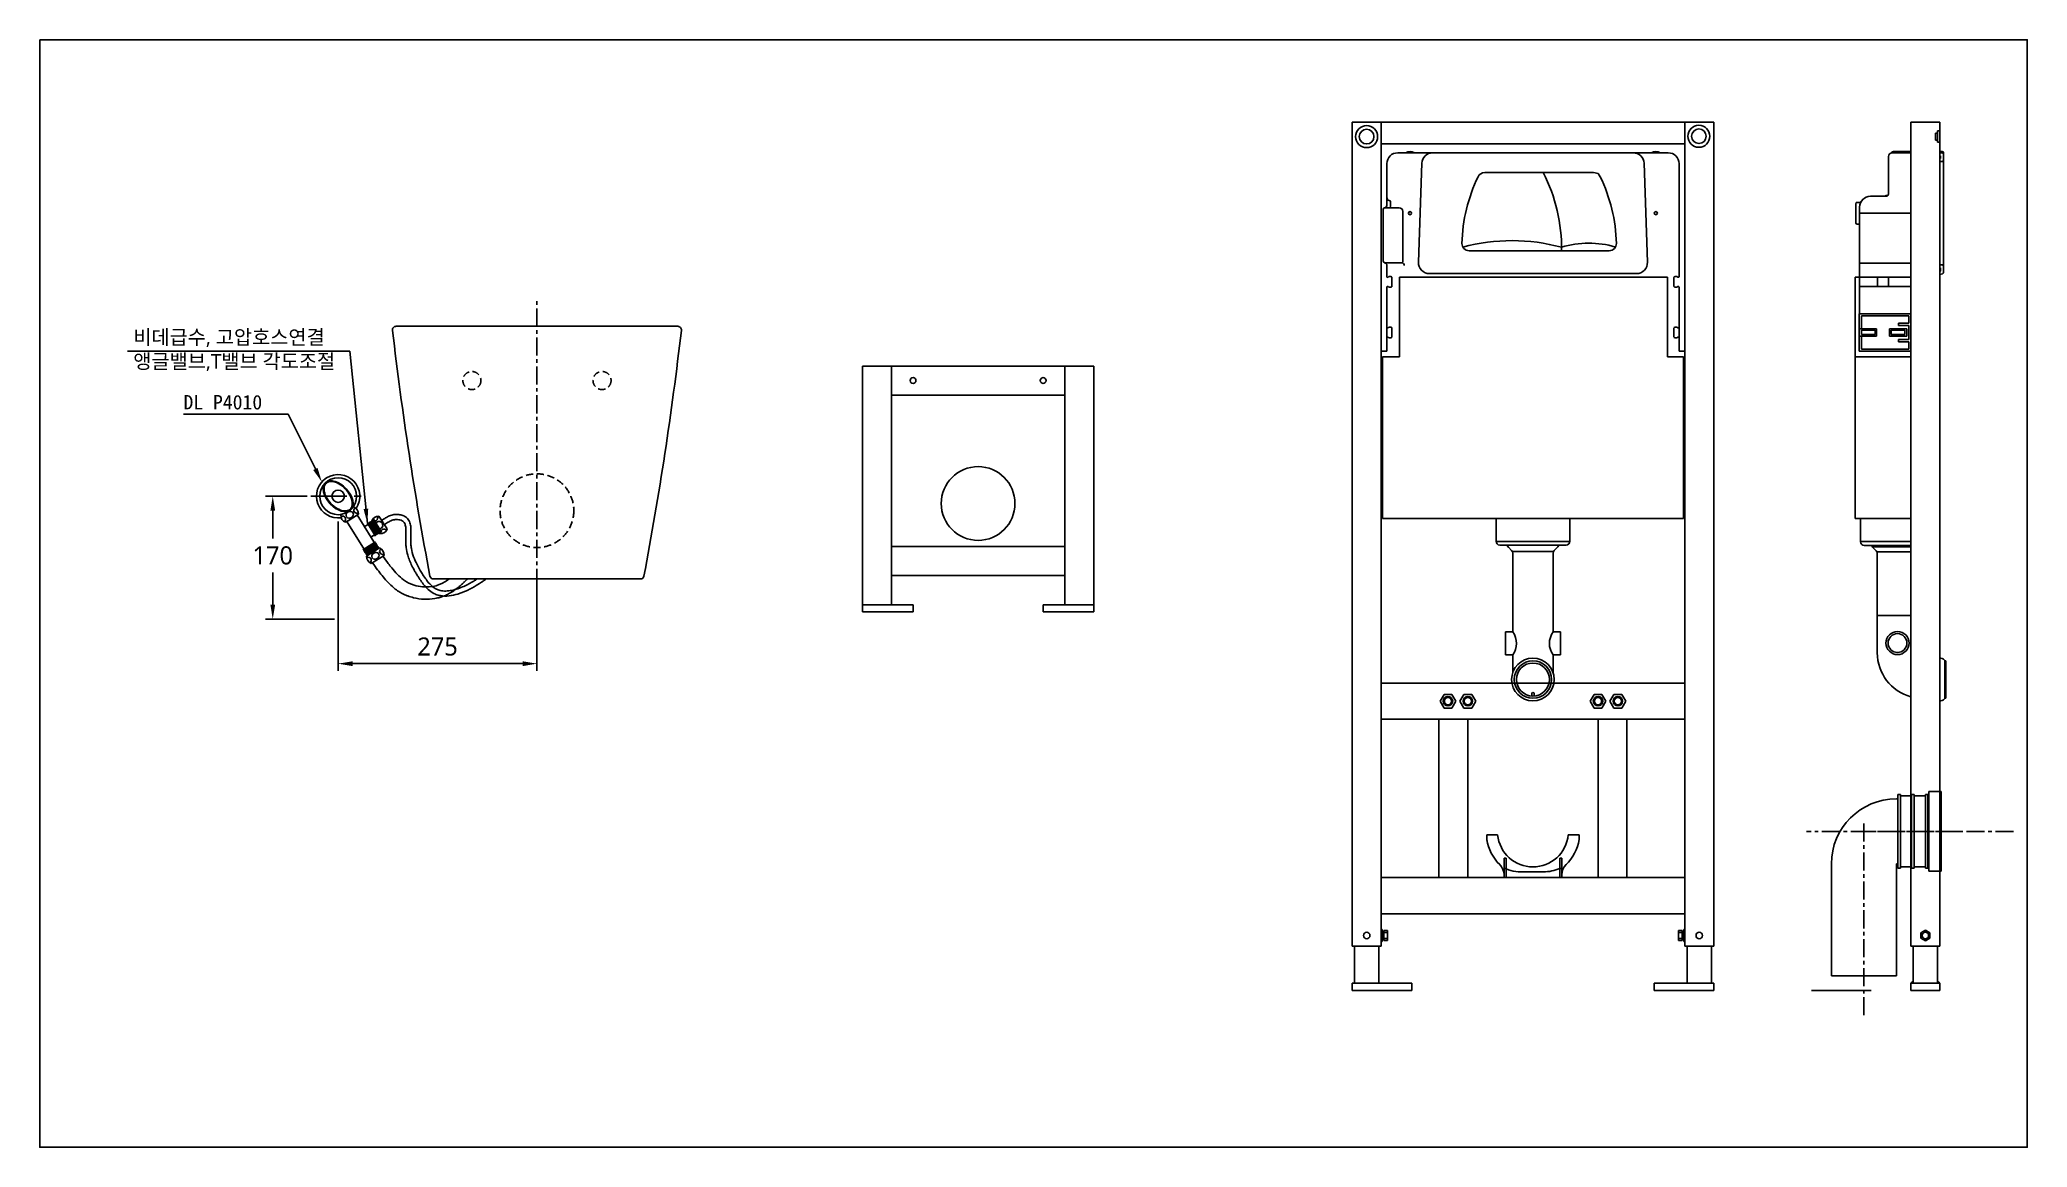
# Model space of a CAD drawing. Extents: x 7905 to 14077, y -986 to 9572.
# Drawn here: x 8199 to 10948, y 8040 to 9572 of the extents above.
import ezdxf

# ---------------------------------------------------------------- set-up
doc = ezdxf.new("R2010")
doc.units = 0
doc.header["$LTSCALE"] = 20
doc.header["$MEASUREMENT"] = 0
doc.linetypes.add('CENTER', pattern=[2, 1.25, -0.25, 0.25, -0.25])
doc.linetypes.add('HIDDEN', pattern=[0.375, 0.25, -0.125])
doc.layers.get('0').update_dxf_attribs({"linetype": 'CONTINUOUS'})
doc.layers.get('DEFPOINTS').update_dxf_attribs({"linetype": 'CONTINUOUS'})
for name, color, linetype in [('0변기오수배관', 7, 'CONTINUOUS'), ('1', 1, 'CONTINUOUS'), ('2', 2, 'CONTINUOUS'), ('3', 3, 'CONTINUOUS'), ('4', 4, 'CONTINUOUS'), ('CENTER', 2, 'CENTER'), ('NSV', 30, 'CONTINUOUS')]:
    doc.layers.add(name, color=color, linetype=linetype)
doc.styles.add('ROMANS', font='NanumGothic.ttf')
doc.styles.get("Standard").update_dxf_attribs({"font": 'NanumGothic.ttf'})
doc.dimstyles.get("Standard").update_dxf_attribs({"dimtxt": 2.5, "dimasz": 2, "dimexe": 2, "dimexo": 1, "dimgap": 1.5, "dimtad": 1, "dimdec": 0, "dimlfac": 10, "dimrnd": 0.5, "dimzin": 0, "dimdsep": 46, "dimtxsty": 'Standard', "dimcen": 0, "dimclrt": 2, "dimadec": 0, "dimazin": 0, "dimtfac": 1, "dimtdec": 0, "dimtmove": 0, "dimatfit": 3, "dimfxl": 0, "dimtolj": 1, "dimtzin": 0, "dimarcsym": 0})

# ---------------------------------------------------------------- blocks, each defined once
blk = doc.blocks.new('*D63')
at = {"layer": '3', "color": 7, "lineweight": -2}
for p, q in [((8611.6, 8905.9), (8611.6, 8699.3)), ((8886.6, 8821.5), (8886.6, 8699.3)), ((8631.6, 8709.3), (8866.6, 8709.3))]:
    blk.add_line(p, q, dxfattribs=at)
at = {"layer": '3', "color": 7}
for points in [[(8631.6, 8712.6), (8631.6, 8705.9), (8611.6, 8709.3)], [(8866.6, 8712.6), (8866.6, 8705.9), (8886.6, 8709.3)]]:
    blk.add_solid(points, dxfattribs=at)
at = {"layer": 'DEFPOINTS', "color": 0}
for p in [(8611.6, 8910.9), (8886.6, 8826.5), (8886.6, 8709.3)]:
    blk.add_point(p, dxfattribs=at)
at = {"layer": '3', "color": 7, "insert": (8749.1, 8732.9), "char_height": 25, "attachment_point": 5}
blk.add_mtext('\\A1;275', dxfattribs=at)
blk = doc.blocks.new('*D64')
at = {"layer": '3', "color": 7, "lineweight": -2}
for p, q in [((8568.7, 8940.9), (8511.2, 8940.9)), ((8521.2, 8920.9), (8521.2, 8882.4)), ((8521.2, 8790.9), (8521.2, 8835.3)), ((8606.6, 8770.9), (8511.2, 8770.9))]:
    blk.add_line(p, q, dxfattribs=at)
at = {"layer": '3', "color": 7}
for points in [[(8517.9, 8920.9), (8524.5, 8920.9), (8521.2, 8940.9)], [(8517.9, 8790.9), (8524.5, 8790.9), (8521.2, 8770.9)]]:
    blk.add_solid(points, dxfattribs=at)
at = {"layer": 'DEFPOINTS', "color": 0}
for p in [(8573.7, 8940.9), (8521.2, 8770.9), (8611.6, 8770.9)]:
    blk.add_point(p, dxfattribs=at)
at = {"layer": '3', "color": 7, "insert": (8521.2, 8858.9), "char_height": 25, "attachment_point": 5}
blk.add_mtext('\\A1;170', dxfattribs=at)

msp = doc.modelspace()

# ---------------------------------------------------------------- hatches: boundary and pattern name
at = {"linetype": 'ByBlock'}
h = msp.add_hatch(dxfattribs=at)
h.set_pattern_fill('ANSI31', color=0, scale=4, style=0)
h.set_pattern_definition([(45, (8475.6906, 10138.12247), (-0.35355339, 0.35355339), [])])
h.paths.add_polyline_path([(10786.7213, 8267.35095), (10789.7213, 8267.35095), (10789.7213, 8270.35095)])
h.paths.add_polyline_path([(10823.7209, 8267.35095), (10826.7209, 8267.35095), (10823.7209, 8270.35095)])

# ---------------------------------------------------------------- linework, layer by layer
at = {"color": 5, "linetype": 'ByBlock'}
for p, q in [((10786.7213, 9458.35095), (10786.7213, 8318.35095)), ((10786.7213, 9458.35095), (10826.7213, 9458.35095)), ((10786.7213, 9458.35095), (10786.7213, 9456.35095)), ((10826.7213, 8318.35095), (10826.7213, 9458.35095))]:
    msp.add_line(p, q, dxfattribs=at)
for p, q in [((10823.50251, 9443.17692), (10820.75987, 9443.17692)), ((10820.75987, 9443.17692), (10820.75987, 9433.17692)), ((10823.50251, 9433.17692), (10820.75987, 9433.17692)), ((10823.50251, 9446.22974), (10826.7213, 9446.22974)), ((10823.50251, 9430.47216), (10823.50251, 9446.22974)), ((10826.7213, 9430.47216), (10823.50251, 9430.47216)), ((10826.7213, 9430.47216), (10826.7213, 9446.22974)), ((10812.9713, 8333.35095), (10812.9713, 8336.90532))]:
    msp.add_line(p, q)
at = {"color": 7, "linetype": 'Continuous'}
for p, q in [((10755.7213, 9410.85084), (10755.72131, 9358.85084)), ((10760.72129, 9415.85084), (10786.72129, 9415.85085)), ((10763.72129, 9417.85084), (10786.72129, 9417.85085)), ((10763.72129, 9415.85084), (10786.72129, 9415.85085)), ((10763.72129, 9415.85084), (10786.72129, 9415.85085)), ((10826.72129, 9417.85086), (10829.72129, 9417.85086)), ((10826.72129, 9415.85086), (10829.72129, 9415.85086)), ((10826.72129, 9415.85086), (10829.72129, 9415.85086)), ((10826.72129, 9403.85086), (10829.7213, 9403.85086)), ((10827.7213, 9410.85086), (10827.7213, 9408.85086)), ((10831.72129, 9415.85086), (10831.72135, 9250.38551)), ((10710.72132, 9345.85082), (10710.72133, 9318.85082)), ((10712.22132, 9347.35082), (10716.29045, 9347.35082)), ((10730.72131, 9355.85083), (10752.72131, 9355.85083)), ((10715.72132, 9340.85082), (10715.72137, 9193.35082)), ((10712.22133, 9317.35082), (10714.22133, 9317.35082)), ((10722.08211, 9243.72582), (10786.72129, 9243.72584)), ((10740.72135, 9243.72583), (10740.72135, 9230.97583)), ((10755.72135, 9243.72584), (10755.72135, 9230.97584)), ((10826.72129, 9260.85086), (10829.72134, 9260.85086)), ((10826.98017, 9251.72157), (10826.72129, 9251.6522)), ((10830.23899, 9248.45366), (10826.72129, 9247.5111)), ((10827.72135, 9255.85086), (10827.72135, 9252.68749)), ((10715.72135, 9230.97582), (10786.72129, 9230.97584)), ((10717.22146, 8909.85084), (10717.22147, 8878.85082)), ((10717.22147, 8881.35082), (10717.22147, 8877.85082)), ((10717.22147, 8878.35082), (10786.72129, 8878.35084)), ((10722.22147, 8872.85082), (10786.72129, 8872.85084)), ((10734.07169, 8870.85083), (10786.72129, 8870.85084)), ((10734.34626, 8869.72604), (10738.75701, 8865.3153)), ((10740.22147, 8863.85083), (10786.72129, 8863.85084)), ((10740.22148, 8863.85083), (10740.22152, 8724.34614)), ((10740.2215, 8775.85081), (10786.7213, 8775.85082)), ((10826.22152, 8716.85084), (10828.0681, 8716.85084)), ((10831.60363, 8715.38637), (10833.49627, 8713.49373)), ((10833.78917, 8713.20084), (10833.78918, 8661.50084)), ((10833.78917, 8713.20084), (10835.22152, 8713.20084)), ((10835.22152, 8713.20084), (10835.22154, 8661.50084)), ((10833.49629, 8661.20795), (10831.60365, 8659.3153)), ((10833.78918, 8661.50084), (10835.22154, 8661.50084)), ((10826.22154, 8657.85084), (10828.06812, 8657.85084)), ((10800.4713, 8336.95939), (10806.7213, 8340.54095)), ((10800.4713, 8336.90532), (10800.4713, 8329.79657)), ((10800.4713, 8333.35095), (10800.4713, 8336.90532)), ((10800.4713, 8329.79657), (10806.7213, 8326.16095)), ((10806.7213, 8340.54095), (10812.9713, 8336.90532)), ((10812.9713, 8329.74251), (10806.7213, 8326.16095)), ((10812.9713, 8336.90532), (10812.9713, 8329.79657))]:
    msp.add_line(p, q, dxfattribs=at)
at = {"color": 0, "linetype": 'ByBlock'}
for p, q in [((10715.72132, 9332.35082), (10786.72129, 9332.35082)), ((10786.72129, 9263.35085), (10715.72134, 9263.35085)), ((10786.72129, 9237.35085), (10786.72129, 9263.35085)), ((10709.72144, 8967.35082), (10709.72144, 9243.72582)), ((10709.72144, 9243.72582), (10709.72144, 8909.85084)), ((10722.08211, 9243.72582), (10709.72144, 9243.72582)), ((10715.22129, 9193.35082), (10748.22129, 9193.35082)), ((10715.22129, 9193.35082), (10786.72129, 9193.35082)), ((10715.22129, 9141.35082), (10715.22129, 9193.35082)), ((10715.22129, 9167.35082), (10715.22129, 9193.35082)), ((10715.22129, 9193.35082), (10718.22129, 9193.35082)), ((10783.72129, 9190.35082), (10718.22129, 9190.35082)), ((10718.22129, 9190.35082), (10718.22129, 9172.35082)), ((10786.72129, 9193.35082), (10783.72129, 9193.35082)), ((10783.72129, 9190.35082), (10783.72129, 9180.35084)), ((10715.22129, 9172.35082), (10739.22129, 9172.35082)), ((10715.22129, 9172.35082), (10739.22129, 9172.35082)), ((10715.22129, 9167.35082), (10715.22129, 9172.35082)), ((10715.22129, 9167.35082), (10715.22129, 9170.35082)), ((10715.22129, 9167.35082), (10715.22129, 9141.35082)), ((10715.22129, 9167.35082), (10715.22129, 9164.35082)), ((10715.22129, 9164.35082), (10715.22129, 9167.35082)), ((10715.22129, 9167.35082), (10715.22129, 9162.35082)), ((10715.22129, 9162.35082), (10739.22129, 9162.35082)), ((10718.22129, 9172.35082), (10737.22129, 9172.35082)), ((10718.22129, 9170.35082), (10737.22129, 9170.35082)), ((10718.22129, 9170.35082), (10718.22129, 9164.35082)), ((10718.22129, 9164.35082), (10737.22129, 9164.35082)), ((10718.22129, 9162.35082), (10718.22129, 9144.35082)), ((10737.22129, 9170.35082), (10737.22129, 9164.35082)), ((10739.22129, 9172.35082), (10739.22129, 9162.35082)), ((10757.22129, 9172.35082), (10776.22129, 9172.35082)), ((10757.22129, 9172.35082), (10781.22129, 9172.35082)), ((10757.22129, 9172.35082), (10781.22129, 9172.35082)), ((10757.22129, 9172.35082), (10757.22129, 9162.35082)), ((10757.22129, 9172.35082), (10760.22129, 9172.35082)), ((10757.22129, 9172.35082), (10760.22129, 9172.35082)), ((10757.22129, 9172.35082), (10759.22129, 9172.35082)), ((10757.22129, 9162.35082), (10781.22129, 9162.35082)), ((10759.22129, 9170.35082), (10778.22129, 9170.35082)), ((10759.22129, 9170.35082), (10759.22129, 9164.35082)), ((10759.22129, 9164.35082), (10778.22129, 9164.35082)), ((10769.72129, 9176.85084), (10769.72129, 9180.35084)), ((10783.72129, 9180.35084), (10769.72129, 9180.35084)), ((10783.72129, 9176.85084), (10769.72129, 9176.85084)), ((10769.72129, 9157.85084), (10769.72129, 9154.35084)), ((10783.72129, 9157.85084), (10769.72129, 9157.85084)), ((10783.72129, 9154.35084), (10769.72129, 9154.35084)), ((10781.22129, 9172.35082), (10778.22129, 9172.35082)), ((10778.22129, 9170.35082), (10778.22129, 9164.35082)), ((10781.22129, 9172.35082), (10781.22129, 9162.35082)), ((10783.72129, 9176.85084), (10783.72129, 9157.85084)), ((10783.72129, 9167.35084), (10783.72129, 9176.85084)), ((10783.72129, 9167.35084), (10783.72129, 9157.85084)), ((10783.72129, 9154.35084), (10783.72129, 9144.35082)), ((10709.72144, 9133.46297), (10786.72129, 9133.46297)), ((10715.22129, 9141.35082), (10715.22129, 9144.35082)), ((10715.22129, 9141.35082), (10786.72129, 9141.35082)), ((10786.72129, 9141.35082), (10715.22129, 9141.35082)), ((10718.22129, 9144.35082), (10783.72129, 9144.35082)), ((10709.72144, 8909.85084), (10786.72129, 8909.85084)), ((10786.7213, 8318.35095), (10789.7213, 8318.35095)), ((10786.7213, 8318.35095), (10788.7213, 8318.35095)), ((10789.7213, 8318.35095), (10789.7213, 8267.35095)), ((10823.7209, 8318.35095), (10823.7209, 8267.35095)), ((10826.7209, 8318.35095), (10823.7209, 8318.35095)), ((10826.7209, 8318.35095), (10824.7209, 8318.35095)), ((10786.7213, 8267.35095), (10789.7213, 8270.35095)), ((10786.7213, 8267.35095), (10826.7209, 8267.35095)), ((10786.7213, 8257.35095), (10786.7213, 8267.35095)), ((10786.7213, 8267.35095), (10786.7213, 8257.35095)), ((10786.7213, 8257.35095), (10826.7209, 8257.35095)), ((10826.7209, 8267.35095), (10823.7209, 8270.35095)), ((10824.7209, 8257.35095), (10826.7209, 8257.35095)), ((10826.7209, 8267.35095), (10826.7209, 8257.35095))]:
    msp.add_line(p, q, dxfattribs=at)
at = {"color": 7}
msp.add_line((9029.69816, 8826.45032), (8743.44946, 8826.45032), dxfattribs=at)
at = {"color": 1, "linetype": 'CENTER'}
for p, q in [((10855.5629, 8477.35095), (10708.91203, 8477.35095)), ((10721.7213, 8223.19704), (10721.7213, 8488.06991))]:
    msp.add_line(p, q, dxfattribs=at)
at = {"color": 7, "linetype": 'HIDDEN', "ltscale": 2}
for centre, radius in [((8796.57381, 9100.87735), 12.5), ((8976.57381, 9100.87735), 12.5), ((8886.57381, 8920.87735), 51)]:
    msp.add_circle(centre, radius, dxfattribs=at)
at = {"color": 7, "linetype": 'Continuous'}
for centre, radius in [((10768.22152, 8737.85082), 16), ((10768.22152, 8737.85082), 13), ((10806.7213, 8333.35095), 6.25)]:
    msp.add_circle(centre, radius, dxfattribs=at)
msp.add_circle((10806.7213, 8333.35095), 4.5)
for centre, radius, start, end in [((10760.7213, 9410.85084), 5, 90.000019, 180.000019), ((10763.7213, 9412.85084), 5, 90.000019, 144.824378), ((10826.7213, 9410.85086), 1, 0.000019, 90.000019), ((10826.7213, 9408.85086), 1, 270.000019, 0.000019), ((10829.72129, 9415.85086), 2, 0.000019, 90.000019), ((10829.72129, 9413.85086), 2, 0.000019, 90.000019), ((10829.7213, 9405.85086), 2, 270.000019, 0.000019), ((10712.22132, 9345.85082), 1.5, 90.000019, 180.000019), ((10730.72132, 9340.85083), 15, 90.000019, 180.000019), ((10716.29045, 9348.85082), 1.5, 270.000019, 330.997473), ((10748.72131, 9365.85083), 10, 270.000019, 314.427023), ((10752.72131, 9358.85083), 3, 270.000019, 0.000019), ((10712.22133, 9318.85082), 1.5, 180.000019, 270.000019), ((10714.22133, 9315.85082), 1.5, 0.000019, 90.000019), ((10826.72135, 9255.85086), 1, 0.000019, 90.000019), ((10826.72135, 9252.68749), 1, 285.000019, 0.000019), ((10829.72135, 9258.85086), 2, 0.000019, 90.000019), ((10829.72135, 9250.38551), 2, 285.000019, 0.000019), ((10722.22147, 8877.85082), 5, 180.000019, 270.000019), ((10731.22147, 8870.85083), 2, 22.937828, 90.000019), ((10738.5889, 8873.96868), 6, 202.937828, 225.000019), ((10735.22148, 8861.77976), 5, 0.000019, 45.000019), ((10803.22152, 8724.35083), 63, 180.000019, 254.81667298), ((10828.0681, 8711.85084), 5, 45.000019, 90.000019), ((10834.20338, 8714.20084), 1, 225.000019, 270.000019), ((10828.06811, 8662.85084), 5, 270.000019, 315.000019), ((10834.2034, 8660.50084), 1, 90.000019, 135.000019)]:
    msp.add_arc(centre, radius, start, end, dxfattribs=at)
at = {"layer": '0변기오수배관', "linetype": 'Continuous'}
for p, q in [((10768.7213, 8522.35095), (10766.7213, 8522.35095)), ((10772.2213, 8528.35095), (10768.7213, 8528.35095)), ((10768.7213, 8528.35095), (10768.7213, 8426.35095)), ((10772.2213, 8528.35095), (10772.2213, 8426.35095)), ((10787.7213, 8526.35095), (10772.2213, 8526.35095)), ((10791.2213, 8528.35095), (10787.7213, 8528.35095)), ((10787.7213, 8528.35095), (10787.7213, 8426.35095)), ((10791.2213, 8528.35095), (10791.2213, 8426.35095)), ((10806.7213, 8526.35095), (10791.2213, 8526.35095)), ((10810.2213, 8528.35095), (10806.7213, 8528.35095)), ((10806.7213, 8528.35095), (10806.7213, 8426.35095)), ((10810.2213, 8528.35095), (10810.2213, 8426.35095)), ((10811.7213, 8526.35095), (10810.2213, 8526.35095)), ((10828.7213, 8532.35095), (10811.7213, 8532.35095)), ((10811.7213, 8532.35095), (10811.7213, 8422.35095)), ((10828.7213, 8532.35095), (10828.7213, 8422.35095)), ((10828.7213, 8428.35095), (10828.7213, 8526.35095)), ((10676.7213, 8432.35095), (10676.7213, 8389.97)), ((10676.7213, 8432.35095), (10676.7213, 8277.44813)), ((10768.7213, 8432.35095), (10766.7213, 8432.35095)), ((10766.7213, 8432.35095), (10766.7213, 8277.44813)), ((10772.2213, 8426.35095), (10768.7213, 8426.35095)), ((10787.7213, 8428.35095), (10772.2213, 8428.35095)), ((10791.2213, 8426.35095), (10787.7213, 8426.35095)), ((10806.7213, 8428.35095), (10791.2213, 8428.35095)), ((10810.2213, 8426.35095), (10806.7213, 8426.35095)), ((10811.7213, 8428.35095), (10810.2213, 8428.35095)), ((10828.7213, 8422.35095), (10811.7213, 8422.35095))]:
    msp.add_line(p, q, dxfattribs=at)
msp.add_arc((10766.7213, 8432.35095), 90, 90, 180, dxfattribs=at)
at = {"layer": '1', "color": 7}
for p, q in [((10013.9429, 9458.35095), (10013.9429, 9456.35095)), ((10014.0054, 9458.35095), (10514.0054, 9458.35095)), ((10014.0054, 9458.35095), (10014.0054, 9428.35095)), ((10014.0054, 9458.35095), (10014.0054, 9456.35095)), ((10014.0054, 9439.35095), (10014.0054, 9458.35095)), ((10054.0054, 8418.35095), (10054.0054, 9458.35095)), ((10474.0054, 8418.35095), (10474.0054, 9458.35095)), ((10514.0054, 8418.35095), (10514.0054, 9458.35095)), ((10014.0054, 8318.35095), (10014.0054, 9439.35095)), ((10014.0054, 9439.35095), (10014.0054, 9389.35095)), ((10053.9429, 9428.35095), (10473.9429, 9428.35095)), ((10062.0054, 9343.76692), (10062.0054, 9400.85084)), ((10077.0054, 9415.85084), (10451.0054, 9415.85084)), ((10105.62129, 9264.37499), (10110.4115, 9401.37499)), ((10417.5993, 9401.37499), (10422.38951, 9264.37499)), ((10466.0054, 9244.60084), (10466.0054, 9400.85084)), ((10197.24382, 9388.48553), (10347.97843, 9388.48553)), ((10347.97843, 9388.48553), (10354.2464, 9387.30363)), ((10354.2464, 9387.30363), (10356.97111, 9382.85436)), ((10067.0054, 9341.85084), (10067.0054, 9347.93476)), ((10057.0054, 9265.85084), (10057.0054, 9337.85084)), ((10059.0054, 9339.85084), (10078.92986, 9339.85084)), ((10083.92986, 9264.96271), (10083.92986, 9334.85084)), ((10059.0054, 9263.85084), (10082.0054, 9263.85084)), ((10068.0054, 9263.85084), (10082.0054, 9263.85084)), ((10175.76608, 9280.3088), (10369.45617, 9280.3088)), ((10062.0054, 9244.60084), (10062.0054, 9259.93476)), ((10069.0054, 9231.37407), (10069.0054, 9243.32761)), ((10450.13312, 9243.72582), (10079.38266, 9243.72582)), ((10079.38266, 9243.72582), (10079.38266, 9133.46297)), ((10120.61213, 9248.85084), (10407.39867, 9248.85084)), ((10450.13312, 9243.72582), (10450.13312, 9133.46297)), ((10459.0054, 9231.37407), (10459.0054, 9243.32761)), ((10062.0054, 9174.60084), (10062.0054, 9230.10084)), ((10466.0054, 9174.60084), (10466.0054, 9230.10084)), ((10466.0054, 9193.35082), (10466.0054, 9141.35082)), ((10062.0054, 9174.60084), (10062.0054, 9141.35082)), ((10062.0054, 9160.10084), (10062.0054, 9141.35082)), ((10069.0054, 9161.37407), (10069.0054, 9173.32761)), ((10459.0054, 9161.37407), (10459.0054, 9173.32761)), ((10466.0054, 9160.10084), (10466.0054, 9141.35082)), ((10062.0054, 9141.35082), (10054.0054, 9141.35082)), ((10056.0054, 8909.85084), (10056.0054, 9133.46297)), ((10079.38266, 9133.46297), (10056.0054, 9133.46297)), ((10472.0054, 9133.46297), (10450.13312, 9133.46297)), ((10474.0054, 9141.35082), (10466.0054, 9141.35082)), ((10472.0054, 8909.85084), (10472.0054, 9133.46297)), ((10451.0054, 8909.85084), (10056.0054, 8909.85084)), ((10062.0054, 8909.85084), (10056.0054, 8909.85084)), ((10213.0054, 8878.35084), (10213.0054, 8909.85084)), ((10315.0054, 8878.35084), (10315.0054, 8909.85084)), ((10451.0054, 8909.85084), (10472.0054, 8909.85084)), ((10466.0054, 8909.85084), (10472.0054, 8909.85084)), ((10213.0054, 8878.35084), (10315.0054, 8878.35084)), ((10218.0054, 8873.35084), (10310.0054, 8873.35084)), ((10230.13019, 8870.22605), (10234.54093, 8865.8153)), ((10236.0054, 8864.35084), (10292.0054, 8864.35084)), ((10236.0054, 8754.35084), (10236.0054, 8862.27977)), ((10292.0054, 8754.35084), (10292.0054, 8862.27977)), ((10293.46987, 8865.8153), (10297.88061, 8870.22605)), ((10226.0054, 8753.35084), (10235.0054, 8753.35084)), ((10226.0054, 8721.35084), (10226.0054, 8753.35084)), ((10293.0054, 8753.35084), (10302.0054, 8753.35084)), ((10302.0054, 8721.35084), (10302.0054, 8753.35084)), ((10226.0054, 8721.35084), (10235.0054, 8721.35084)), ((10236.0054, 8696.63793), (10236.0054, 8720.35084)), ((10292.0054, 8696.63793), (10292.0054, 8720.35084)), ((10293.0054, 8721.35084), (10302.0054, 8721.35084)), ((10054.0054, 8682.35095), (10233.41127, 8682.35095)), ((10141.0304, 8666.85095), (10135.54557, 8657.35095)), ((10141.0304, 8666.85095), (10152.00006, 8666.85095)), ((10152.00006, 8666.85095), (10157.46523, 8657.38499)), ((10168.5304, 8666.85095), (10163.04557, 8657.35095)), ((10168.5304, 8666.85095), (10179.50006, 8666.85095)), ((10179.50006, 8666.85095), (10184.96523, 8657.38499)), ((10233.41127, 8682.35095), (10294.59954, 8682.35095)), ((10262.5054, 8664.55012), (10262.5054, 8668.00084)), ((10265.5054, 8664.55012), (10265.5054, 8668.00084)), ((10294.59954, 8682.35095), (10474.0054, 8682.35095)), ((10348.5304, 8666.85095), (10343.04557, 8657.35095)), ((10348.5304, 8666.85095), (10359.50006, 8666.85095)), ((10359.50006, 8666.85095), (10364.96523, 8657.38499)), ((10376.0304, 8666.85095), (10370.54557, 8657.35095)), ((10376.0304, 8666.85095), (10387.00006, 8666.85095)), ((10387.00006, 8666.85095), (10392.46523, 8657.38499)), ((10054.0054, 8632.35095), (10474.0054, 8632.35095)), ((10134.0054, 8413.35095), (10134.0054, 8632.35095)), ((10135.54557, 8657.35095), (10141.01075, 8647.88499)), ((10151.9804, 8647.88499), (10141.01075, 8647.88499)), ((10151.9804, 8647.88499), (10157.46523, 8657.38499)), ((10163.04557, 8657.35095), (10168.51075, 8647.88499)), ((10179.4804, 8647.88499), (10168.51075, 8647.88499)), ((10174.0054, 8413.35095), (10174.0054, 8632.35095)), ((10179.4804, 8647.88499), (10184.96523, 8657.38499)), ((10343.04557, 8657.35095), (10348.51075, 8647.88499)), ((10359.4804, 8647.88499), (10348.51075, 8647.88499)), ((10354.0054, 8413.35095), (10354.0054, 8632.35095)), ((10359.4804, 8647.88499), (10364.96523, 8657.38499)), ((10370.54557, 8657.35095), (10376.01075, 8647.88499)), ((10386.9804, 8647.88499), (10376.01075, 8647.88499)), ((10386.9804, 8647.88499), (10392.46523, 8657.38499)), ((10394.0054, 8413.35095), (10394.0054, 8632.35095)), ((10200.0054, 8472.35095), (10200.0054, 8464.85095)), ((10215.16065, 8472.35095), (10200.0054, 8472.35095)), ((10215.16065, 8472.35095), (10210.29316, 8472.35095)), ((10312.85015, 8472.35095), (10327.70786, 8472.35095)), ((10312.85015, 8472.35095), (10328.0054, 8472.35095)), ((10328.0054, 8472.35095), (10328.0054, 8465.99313)), ((10200.21865, 8464.85095), (10200.0054, 8464.85095)), ((10224.0054, 8413.35095), (10224.0054, 8440.35095)), ((10224.0054, 8440.35095), (10227.0054, 8440.35095)), ((10227.0054, 8413.35095), (10227.0054, 8440.35095)), ((10301.0054, 8413.35095), (10301.0054, 8440.35095)), ((10301.0054, 8440.35095), (10304.0054, 8440.35095)), ((10304.0054, 8413.35095), (10304.0054, 8440.35095)), ((10054.0054, 8418.35095), (10054.0054, 8318.35095)), ((10264.0054, 8413.35095), (10054.0054, 8413.35095)), ((10054.0054, 8413.35095), (10474.0054, 8413.35095)), ((10054.0054, 8413.35095), (10054.0054, 8363.35095)), ((10264.0054, 8413.35095), (10134.0054, 8413.35095)), ((10227.0054, 8425.85095), (10224.0054, 8425.85095)), ((10224.0054, 8413.35095), (10224.0054, 8417.14297)), ((10224.0054, 8413.35095), (10227.0054, 8413.35095)), ((10227.0054, 8413.35095), (10227.0054, 8421.35095)), ((10245.11446, 8421.35095), (10278.5567, 8421.35095)), ((10304.0054, 8425.85095), (10301.0054, 8425.85095)), ((10304.0054, 8413.35095), (10301.0054, 8413.35095)), ((10304.0054, 8413.35095), (10304.0054, 8417.14297)), ((10474.0054, 8418.35095), (10474.0054, 8318.35095)), ((10514.0054, 8418.35095), (10514.0054, 8318.35095)), ((10054.0054, 8363.35095), (10474.0054, 8363.35095)), ((10054.0675, 8324.85095), (10054.0675, 8341.85095)), ((10054.0675, 8341.85095), (10055.5675, 8341.85095)), ((10054.0675, 8337.35095), (10054.0675, 8341.85095)), ((10055.5675, 8324.85095), (10055.5675, 8341.85095)), ((10055.5675, 8338.35095), (10057.5675, 8338.35095)), ((10057.5675, 8334.34249), (10055.5675, 8333.41369)), ((10057.5675, 8332.90145), (10055.5675, 8331.97264)), ((10057.5675, 8340.35095), (10062.7675, 8340.35095)), ((10057.5675, 8333.35095), (10057.5675, 8340.35095)), ((10057.5675, 8327.10095), (10057.5675, 8339.60095)), ((10057.5675, 8337.35095), (10062.7675, 8337.35095)), ((10057.5675, 8333.35095), (10057.5675, 8337.35095)), ((10057.5675, 8333.35095), (10057.5675, 8326.35095)), ((10057.5675, 8333.35095), (10057.5675, 8329.35095)), ((10057.5675, 8329.35095), (10062.7675, 8329.35095)), ((10062.7675, 8326.35095), (10062.7675, 8340.35095)), ((10465.3679, 8340.35095), (10465.3679, 8326.35095)), ((10470.5679, 8340.35095), (10465.3679, 8340.35095)), ((10470.5679, 8340.35095), (10465.3679, 8340.35095)), ((10470.5679, 8337.35095), (10465.3679, 8337.35095)), ((10470.5679, 8329.35095), (10465.3679, 8329.35095)), ((10470.5679, 8333.35095), (10470.5679, 8340.35095)), ((10470.5679, 8339.60095), (10470.5679, 8327.10095)), ((10472.5679, 8338.35095), (10470.5679, 8338.35095)), ((10470.5679, 8333.35095), (10470.5679, 8337.35095)), ((10470.5679, 8333.80045), (10472.5679, 8334.72925)), ((10470.5679, 8333.35095), (10470.5679, 8326.35095)), ((10470.5679, 8333.35095), (10470.5679, 8329.35095)), ((10470.5679, 8332.3594), (10472.5679, 8333.2882)), ((10474.0679, 8341.85095), (10472.5679, 8341.85095)), ((10472.5679, 8341.85095), (10472.5679, 8324.85095)), ((10474.0679, 8341.85095), (10474.0679, 8324.85095)), ((10474.0679, 8329.35095), (10474.0679, 8324.85095)), ((10014.0054, 8318.35095), (10054.0679, 8318.35095)), ((10054.0679, 8318.35095), (10014.0679, 8318.35095)), ((10014.0679, 8318.35095), (10054.0679, 8318.35095)), ((10054.0679, 8318.35095), (10014.0679, 8318.35095)), ((10014.0679, 8318.35095), (10054.0675, 8318.35095)), ((10014.0679, 8318.35095), (10034.0679, 8318.35095)), ((10017.0679, 8318.35095), (10017.0679, 8267.35095)), ((10051.0675, 8318.35095), (10051.0675, 8270.22595)), ((10054.0675, 8324.85095), (10055.5675, 8324.85095)), ((10055.5675, 8328.35095), (10057.5675, 8328.35095)), ((10057.5675, 8326.35095), (10062.7675, 8326.35095)), ((10057.5675, 8326.35095), (10062.7675, 8326.35095)), ((10470.5679, 8326.35095), (10465.3679, 8326.35095)), ((10472.5679, 8328.35095), (10470.5679, 8328.35095)), ((10474.0679, 8324.85095), (10472.5679, 8324.85095)), ((10514.0675, 8318.35095), (10474.0054, 8318.35095)), ((10477.0679, 8318.35095), (10477.0679, 8267.35095)), ((10511.0679, 8270.35095), (10511.06677, 8318.35095)), ((10514.0675, 8318.35095), (10514.0675, 8318.35095)), ((10096.4429, 8267.35095), (10013.9429, 8267.35095)), ((10013.9429, 8267.35095), (10013.9429, 8257.35095)), ((10013.9429, 8257.35095), (10096.4429, 8257.35095)), ((10096.4429, 8257.35095), (10013.9429, 8257.35095)), ((10050.9425, 8267.35095), (10050.9425, 8270.35095)), ((10096.4429, 8257.35095), (10096.4429, 8267.35095)), ((10514.0679, 8267.35095), (10431.5679, 8267.35095)), ((10514.0679, 8267.35095), (10431.5679, 8267.35095)), ((10431.5679, 8267.35095), (10431.5679, 8257.35095)), ((10514.0679, 8257.35095), (10431.5679, 8257.35095)), ((10477.0683, 8267.35095), (10474.0683, 8267.35095)), ((10511.0679, 8267.35095), (10511.0679, 8270.35095)), ((10514.0679, 8267.35095), (10511.0679, 8267.35095)), ((10511.0679, 8267.35095), (10514.0679, 8267.35095)), ((10514.0679, 8267.35095), (10511.0679, 8267.35095)), ((10514.0679, 8267.35095), (10514.0679, 8257.35095)), ((10731.78038, 8257.35095), (10649.28038, 8257.35095))]:
    msp.add_line(p, q, dxfattribs=at)
at = {"layer": '1', "color": 7, "linetype": 'Continuous'}
msp.add_line((9081.36072, 9175.87735), (8691.7869, 9175.87735), dxfattribs=at)
at = {"layer": '1', "color": 7}
for centre, radius in [((10033.99488, 9438.27136), 15.1875), ((10033.99488, 9438.27136), 10.125), ((10493.48905, 9438.75491), 15.1875), ((10493.48905, 9438.75491), 10.125), ((10094.0054, 9332.35084), 2.15), ((10434.0054, 9332.35084), 2.15), ((10264.0054, 8687.35084), 29.5), ((10264.0054, 8687.35084), 25.85), ((10264.0054, 8687.35084), 22.85), ((10146.5054, 8657.35095), 6.5), ((10146.5054, 8657.36797), 5), ((10174.0054, 8657.35095), 6.5), ((10174.0054, 8657.36797), 5), ((10354.0054, 8657.35095), 6.5), ((10354.0054, 8657.36797), 5), ((10381.5054, 8657.35095), 6.5), ((10381.5054, 8657.36797), 5), ((10034.0679, 8333.35095), 4.5), ((10034.0679, 8333.35095), 4.5), ((10494.0679, 8333.35095), 4.5), ((10494.0679, 8333.35095), 4.5)]:
    msp.add_circle(centre, radius, dxfattribs=at)
for centre, radius, start, end in [((10077.0054, 9400.85084), 15, 90, 180), ((10094.0054, 9407.85084), 10, 53.130102, 126.869898), ((10094.0054, 9407.85084), 10, 53.130102, 126.869898), ((10125.40234, 9400.85084), 15, 90, 177.997467), ((10402.60846, 9400.85084), 15, 2.002533, 90), ((10434.0054, 9407.85084), 10, 53.130102, 126.869898), ((10434.0054, 9407.85084), 10, 53.130102, 126.869898), ((10451.0054, 9400.85084), 15, 0, 90), ((10390.39323, 9284.73936), 224.6953, 154.10915736, 178.51461033), ((10197.24382, 9378.48953), 9.996, 90, 154.10915736), ((10078.80656, 9284.73936), 224.6953, 358.8701648, 27.49811011), ((10154.82901, 9284.73936), 224.6953, 1.48538967, 25.89084264), ((10066.0054, 9353.85084), 4, 180, 260.405932), ((10065.0054, 9347.93476), 2, 0, 80.405932), ((10059.0054, 9337.85084), 2, 90, 180), ((10058.0054, 9343.76692), 4, 279.594068, 0), ((10065.0054, 9341.85084), 2, 270, 0), ((10078.92986, 9334.85084), 5, 0, 90), ((10175.76608, 9290.3048), 9.996, 178.51461033, 270), ((10234.87545, 9033.01801), 261.37545, 74.77817476, 105.04326592), ((10341.44195, 9159.7029), 131.12937, 73.6962483, 106.81827703), ((10369.45617, 9290.3048), 9.996, 270, 1.48538967), ((10059.0054, 9265.85084), 2, 180, 270), ((10058.0054, 9259.93476), 4, 0, 80.405932), ((10082.0054, 9259.85084), 4, 0, 90), ((10120.61213, 9263.85084), 15, 177.997467, 270), ((10407.39867, 9263.85084), 15, 270, 2.002533), ((10063.0054, 9244.60084), 1, 180, 311.409622), ((10066.31259, 9240.85084), 4, 55.648366, 131.409622), ((10068.0054, 9243.32761), 1, 0, 55.648366), ((10460.0054, 9243.32761), 1, 124.351634, 180), ((10461.69821, 9240.85084), 4, 48.590378, 124.351634), ((10465.0054, 9244.60084), 1, 228.590378, 0), ((10063.0054, 9230.10084), 1, 48.590378, 180), ((10066.31259, 9233.85084), 4, 228.590378, 304.351634), ((10068.0054, 9231.37407), 1, 304.351634, 0), ((10460.0054, 9231.37407), 1, 180, 235.648366), ((10461.69821, 9233.85084), 4, 235.648366, 311.409622), ((10465.0054, 9230.10084), 1, 0, 131.409622), ((10063.0054, 9174.60084), 1, 180, 311.409622), ((10063.0054, 9160.10084), 1, 48.590378, 180), ((10066.31259, 9170.85084), 4, 55.648366, 131.409622), ((10066.31259, 9163.85084), 4, 228.590378, 304.351634), ((10068.0054, 9173.32761), 1, 0, 55.648366), ((10068.0054, 9161.37407), 1, 304.351634, 0), ((10460.0054, 9173.32761), 1, 124.351634, 180), ((10460.0054, 9161.37407), 1, 180, 235.648366), ((10461.69821, 9170.85084), 4, 48.590378, 124.351634), ((10461.69821, 9163.85084), 4, 235.648366, 311.409622), ((10465.0054, 9174.60084), 1, 228.590378, 0), ((10465.0054, 9160.10084), 1, 0, 131.409622), ((10218.0054, 8878.35084), 5, 180, 270), ((10310.0054, 8878.35084), 5, 270, 0), ((10227.0054, 8871.35084), 2, 22.937809, 90), ((10234.37283, 8874.46869), 6, 202.937809, 225), ((10231.0054, 8862.27977), 5, 0, 45), ((10297.0054, 8862.27977), 5, 135, 180), ((10293.63797, 8874.46869), 6, 315, 337.062191), ((10301.0054, 8871.35084), 2, 90, 157.062191), ((10235.0054, 8754.35084), 1, 270, 0), ((10214.25684, 8737.35084), 27, 323.658797, 36.341203), ((10313.75396, 8737.35084), 27, 143.658797, 216.341203), ((10293.0054, 8754.35084), 1, 180, 270), ((10235.0054, 8720.35084), 1, 0, 90), ((10293.0054, 8720.35084), 1, 90, 180), ((10264.0054, 8668.00084), 1.5, 90, 180), ((10264.0054, 8668.00084), 1.5, 0, 90), ((10264.0054, 8477.35095), 65, 190.06327444, 225.09912784), ((10264.0054, 8477.35095), 49.1, 185.84473221, 354.15526779), ((10264.0054, 8477.35095), 65, 314.90087216, 349.93672556), ((10204.0054, 8417.14297), 20, 0, 45.09912784), ((10249.46478, 8481.19303), 60, 248.01752553, 274.15789809), ((10278.35685, 8481.41452), 60, 270.1931852, 292.34121005), ((10324.0054, 8417.14297), 20, 134.90087216, 180)]:
    msp.add_arc(centre, radius, start, end, dxfattribs=at)
at = {"layer": '3', "color": 1, "linetype": 'CENTER'}
msp.add_line((8886.57381, 8815.51995), (8886.57381, 9213.94882), dxfattribs=at)
at = {"layer": '3', "color": 7}
for p, q in [((9336.6793, 9120.87735), (9656.6793, 9120.87735)), ((9336.6793, 9120.87735), (9336.6793, 8780.87735)), ((9376.6793, 9120.87735), (9376.6793, 8790.87735)), ((9616.6793, 9120.87735), (9616.6793, 8790.87735)), ((9656.6793, 9120.87735), (9656.6793, 8780.87735)), ((9376.6793, 9080.87735), (9616.6793, 9080.87735)), ((8652.67143, 8859.20991), (8623.51534, 8905.84598)), ((8623.57894, 8905.88574), (8637.86653, 8914.8181)), ((8667.08621, 8868.22179), (8637.87642, 8914.94378)), ((8666.52676, 8887.98064), (8655.39444, 8905.78714)), ((8664.8309, 8886.92042), (8655.39444, 8905.78714)), ((8668.22262, 8889.04086), (8657.09029, 8906.84736)), ((8666.52676, 8887.98064), (8657.09029, 8906.84736)), ((8669.91847, 8890.10108), (8658.78615, 8907.90758)), ((8668.22262, 8889.04086), (8658.78615, 8907.90758)), ((8671.61433, 8891.1613), (8660.48201, 8908.9678)), ((8669.91847, 8890.10108), (8660.48201, 8908.9678)), ((8647.97537, 8898.79018), (8653.06295, 8901.97084)), ((8663.13505, 8885.8602), (8652.00272, 8903.6667)), ((8664.8309, 8886.92042), (8653.69858, 8904.72692)), ((8663.13505, 8885.8602), (8653.69858, 8904.72692)), ((8656.98725, 8884.37539), (8662.07482, 8887.55605)), ((8645.67446, 8866.62897), (8663.48096, 8877.7613)), ((8645.67446, 8866.62897), (8664.54118, 8876.06544)), ((8646.73468, 8864.93312), (8664.54118, 8876.06544)), ((8646.73468, 8864.93312), (8665.6014, 8874.36958)), ((8647.79491, 8863.23726), (8665.6014, 8874.36958)), ((8647.79491, 8863.23726), (8666.66163, 8872.67373)), ((8648.85513, 8861.5414), (8666.66163, 8872.67373)), ((8648.85513, 8861.5414), (8667.72185, 8870.97787)), ((8649.91535, 8859.84555), (8667.72185, 8870.97787)), ((8649.91535, 8859.84555), (8668.78207, 8869.28201)), ((8650.97557, 8858.14969), (8668.78207, 8869.28201)), ((9376.6793, 8871.45032), (9616.6793, 8871.45032)), ((9376.6793, 8831.45032), (9616.6793, 8831.45032)), ((9406.6793, 8790.87735), (9336.6793, 8790.87735)), ((9406.6793, 8780.87735), (9336.6793, 8780.87735)), ((9406.6793, 8780.87735), (9406.6793, 8790.87735)), ((9586.6793, 8780.87735), (9586.6793, 8790.87735)), ((9656.6793, 8790.87735), (9586.6793, 8790.87735)), ((9656.6793, 8780.87735), (9586.6793, 8780.87735))]:
    msp.add_line(p, q, dxfattribs=at)
at = {"layer": '3'}
msp.add_lwpolyline([(8198.95162, 9572.22598), (10947.61943, 9572.22598), (10947.61943, 8040.4646), (8198.95162, 8040.4646)], close=True, dxfattribs=at)
at = {"layer": '3', "color": 7, "extrusion": (0, 0, -1)}
msp.add_lwpolyline([(-8580.15198, 8978.54806), (-8542.40623, 9054.24845), (-8397.71965, 9054.24845)], dxfattribs=at)
at = {"layer": '3', "color": 7}
for centre, radius in [((9406.6793, 9100.87735), 4), ((9586.6793, 9100.87735), 4), ((9496.6793, 8930.87735), 51)]:
    msp.add_circle(centre, radius, dxfattribs=at)
for centre, radius, start, end in [((8691.7869, 9170.87735), 5, 90, 186.64080385), ((13544.99107, 9735.91505), 4890.98591, 186.64080385, 190.66778295), ((4228.15655, 9735.91505), 4890.98591, 349.33221705, 353.35919615), ((9081.36072, 9170.87735), 5, 353.35919615, 90), ((8743.44946, 8831.45032), 5, 190.66778295, 270), ((9029.69816, 8831.45032), 5, 270, 349.33221705)]:
    msp.add_arc(centre, radius, start, end, dxfattribs=at)
for points, knots in [([(8671.76753, 8907.26945), (8672.2189, 8907.58521), (8672.6742, 8907.90372), (8674.05491, 8908.86113), (8674.99503, 8909.50197), (8677.62339, 8911.19811), (8679.36785, 8912.22481), (8683.12576, 8913.97728), (8685.14246, 8914.70197), (8688.19981, 8915.32808), (8689.1106, 8915.4616), (8690.94406, 8915.62581), (8691.86952, 8915.65831), (8694.70272, 8915.61037), (8696.61332, 8915.37573), (8700.30144, 8914.48674), (8702.08065, 8913.83385), (8704.53938, 8912.46979), (8705.32703, 8911.94663), (8706.99277, 8910.58685), (8707.80702, 8909.72403), (8709.18714, 8907.87017), (8709.75488, 8906.87958), (8710.68306, 8904.82984), (8711.04454, 8903.77054), (8711.61252, 8901.61258), (8711.81929, 8900.51338), (8712.29341, 8897.02819), (8712.36753, 8894.59256), (8712.32884, 8889.70066), (8712.21359, 8887.24379), (8712.08229, 8883.66266), (8712.04523, 8882.48923), (8712.01191, 8880.21215), (8712.01699, 8879.11256), (8712.07908, 8876.94158), (8712.13464, 8875.87332), (8712.37164, 8872.71533), (8712.62335, 8870.67239), (8713.63587, 8864.69101), (8714.65359, 8860.89908), (8717.26574, 8853.50587), (8718.86108, 8849.90462), (8722.5226, 8842.71976), (8724.58894, 8839.13676), (8728.15582, 8833.32171), (8729.52928, 8831.15219), (8732.3809, 8826.94697), (8733.86068, 8824.90925), (8737.26198, 8820.69919), (8739.21129, 8818.58964), (8743.28039, 8814.98429), (8745.39713, 8813.49038), (8748.43856, 8811.96089), (8749.28699, 8811.59673), (8751.04107, 8810.96821), (8751.94368, 8810.70426), (8755.25289, 8809.93341), (8757.79987, 8809.69564), (8763.13101, 8809.7843), (8765.91324, 8810.11119), (8771.5809, 8811.23362), (8774.46578, 8812.02869), (8780.08551, 8813.92783), (8782.82158, 8815.01717), (8787.89213, 8817.2859), (8790.2372, 8818.44437), (8794.74965, 8820.85124), (8796.92598, 8822.10375), (8800.6921, 8824.39195), (8802.30317, 8825.41266), (8803.89479, 8826.45032)], [0, 0, 0, 0, 1.6245774016, 1.6245774016, 4.8737322048, 4.8737322048, 10.4383831228, 10.4383831228, 16.0030340407, 16.0030340407, 18.2606456857, 18.2606456857, 20.5182573307, 20.5182573307, 25.1657308763, 25.1657308763, 29.8132044219, 29.8132044219, 32.1593946285, 32.1593946285, 35.1399903166, 35.1399903166, 38.1205860047, 38.1205860047, 41.1011816928, 41.1011816928, 44.0817773809, 44.0817773809, 50.4378562112, 50.4378562112, 56.7939350416, 56.7939350416, 59.9578023156, 59.9578023156, 63.0866649682, 63.0866649682, 66.2155276207, 66.2155276207, 72.4732529259, 72.4732529259, 84.9887035361, 84.9887035361, 97.5041541464, 97.5041541464, 110.0196047567, 110.0196047567, 117.4294460332, 117.4294460332, 124.8392873098, 124.8392873098, 133.8049746442, 133.8049746442, 142.7706619787, 142.7706619787, 146.1804634829, 146.1804634829, 149.5902649872, 149.5902649872, 158.3497503546, 158.3497503546, 167.109235722, 167.109235722, 175.8687210895, 175.8687210895, 184.2589368997, 184.2589368997, 191.8160917491, 191.8160917491, 199.3732465986, 199.3732465986, 205.2190580536, 205.2190580536, 205.2190580536, 205.2190580536]), ([(8675.78, 8901.5336), (8676.24626, 8901.85976), (8676.70832, 8902.18298), (8678.08487, 8903.13694), (8678.98983, 8903.75188), (8681.3702, 8905.2795), (8682.83444, 8906.12522), (8685.78128, 8907.48384), (8687.26072, 8907.9979), (8689.32466, 8908.41038), (8689.85458, 8908.49079), (8690.94805, 8908.60407), (8691.508, 8908.63664), (8693.20326, 8908.66035), (8694.35393, 8908.57682), (8696.56836, 8908.21902), (8697.63196, 8907.94439), (8699.54691, 8907.23801), (8700.39669, 8906.80587), (8701.51368, 8906.04129), (8701.87311, 8905.74116), (8702.52654, 8905.08187), (8702.81883, 8904.72432), (8703.49214, 8903.73078), (8703.84004, 8903.04475), (8704.42713, 8901.47518), (8704.66462, 8900.59264), (8705.02873, 8898.65593), (8705.1553, 8897.60266), (8705.39457, 8894.25582), (8705.36649, 8891.77239), (8705.19748, 8886.58604), (8705.0582, 8883.88308), (8705.01398, 8880.20895), (8705.01745, 8879.23811), (8705.06101, 8877.32439), (8705.10014, 8876.37815), (8705.26799, 8873.5698), (8705.4472, 8871.73805), (8706.1734, 8866.3526), (8706.90925, 8862.90899), (8709.33951, 8854.37112), (8711.33941, 8849.44469), (8714.97532, 8842.04703), (8716.36023, 8839.48172), (8718.70774, 8835.39277), (8719.6184, 8833.86187), (8721.21546, 8831.24421), (8721.88976, 8830.15595), (8723.27451, 8827.97077), (8723.98391, 8826.87629), (8726.16928, 8823.61051), (8727.70209, 8821.45681), (8731.39421, 8816.7662), (8733.61093, 8814.27981), (8738.45342, 8809.84521), (8741.08215, 8807.89481), (8744.88546, 8805.89735), (8745.83256, 8805.45872), (8747.76491, 8804.68706), (8748.74761, 8804.35363), (8751.73408, 8803.50094), (8753.77564, 8803.12934), (8759.8579, 8802.53161), (8763.97406, 8802.7663), (8772.20157, 8804.11398), (8776.3159, 8805.22846), (8784.35369, 8808.02549), (8788.27718, 8809.70899), (8793.84675, 8812.43806), (8795.64001, 8813.37574), (8799.12162, 8815.29524), (8800.81259, 8816.27826), (8805.76601, 8819.27701), (8808.90882, 8821.34216), (8813.45985, 8824.42977), (8814.92709, 8825.44098), (8816.38581, 8826.45032)], [0, 0, 0, 0, 1.678142603, 1.678142603, 5.034427809, 5.034427809, 10.5667494244, 10.5667494244, 16.0990710397, 16.0990710397, 17.9751501181, 17.9751501181, 19.8512291964, 19.8512291964, 23.6033873531, 23.6033873531, 27.3555455098, 27.3555455098, 31.1077036664, 31.1077036664, 33.4093717144, 33.4093717144, 35.7110397623, 35.7110397623, 39.2150646062, 39.2150646062, 42.7190894501, 42.7190894501, 46.223114294, 46.223114294, 53.2061754776, 53.2061754776, 60.1892366612, 60.1892366612, 62.6901831957, 62.6901831957, 65.1911297303, 65.1911297303, 70.1930227994, 70.1930227994, 80.1968089377, 80.1968089377, 95.8487178158, 95.8487178158, 104.349672721, 104.349672721, 109.458806047, 109.458806047, 113.0745456822, 113.0745456822, 116.6902853174, 116.6902853174, 123.9217645878, 123.9217645878, 133.0885449683, 133.0885449683, 142.2553253488, 142.2553253488, 145.1748896126, 145.1748896126, 148.0944538764, 148.0944538764, 153.9335824039, 153.9335824039, 165.2563630699, 165.2563630699, 176.5791437359, 176.5791437359, 187.9019244018, 187.9019244018, 193.5125836111, 193.5125836111, 199.1232428203, 199.1232428203, 210.3445612387, 210.3445612387, 215.7810973676, 215.7810973676, 215.7810973676, 215.7810973676]), ([(8673.14679, 8858.49533), (8675.75549, 8854.85886), (8678.32708, 8851.27538), (8682.5127, 8845.71513), (8684.09934, 8843.66754), (8688.25317, 8838.54256), (8690.8717, 8835.52289), (8696.3067, 8829.97433), (8699.12406, 8827.44961), (8703.77446, 8824.03192), (8705.51012, 8822.90413), (8708.04747, 8821.48846), (8708.79843, 8821.09668), (8710.33598, 8820.34746), (8711.1204, 8819.99114), (8713.51527, 8818.97888), (8715.16733, 8818.3798), (8720.57811, 8816.71965), (8724.49228, 8815.96446), (8732.38582, 8815.27711), (8736.36312, 8815.34376), (8743.33293, 8816.21457), (8746.37176, 8816.87956), (8750.80195, 8818.31395), (8752.30723, 8818.89764), (8755.26157, 8820.2379), (8756.71551, 8820.99588), (8760.45807, 8823.17733), (8762.72378, 8824.72927), (8764.97375, 8826.45032)], [0, 0, 0, 0, 13.4357811263, 13.4357811263, 21.5095881292, 21.5095881292, 34.1566285628, 34.1566285628, 46.8036689964, 46.8036689964, 54.0399940385, 54.0399940385, 57.0125084109, 57.0125084109, 59.9850227833, 59.9850227833, 65.9300515282, 65.9300515282, 78.9809431443, 78.9809431443, 92.0318347605, 92.0318347605, 102.6772200484, 102.6772200484, 108.514643245, 108.514643245, 114.3520664415, 114.3520664415, 123.6999789701, 123.6999789701, 123.6999789701, 123.6999789701]), ([(8659.3335, 8848.58609), (8661.56969, 8845.46889), (8663.83371, 8842.31217), (8668.16275, 8836.48789), (8670.20467, 8833.81982), (8674.47284, 8828.53871), (8676.69371, 8825.92596), (8681.43385, 8820.79114), (8683.95118, 8818.27772), (8688.3977, 8814.36847), (8690.21336, 8812.89583), (8693.27764, 8810.65241), (8694.46907, 8809.83311), (8697.19563, 8808.08841), (8698.75415, 8807.17851), (8701.56925, 8805.69543), (8702.81021, 8805.09275), (8705.32354, 8803.96951), (8706.59862, 8803.44714), (8710.4702, 8801.99664), (8713.11287, 8801.18481), (8720.64811, 8799.33515), (8725.63038, 8798.64368), (8735.61916, 8798.26827), (8740.62429, 8798.58519), (8747.84109, 8799.8337), (8750.13707, 8800.35485), (8753.95073, 8801.44532), (8755.48879, 8801.94953), (8758.02114, 8802.89453), (8759.02885, 8803.30278), (8761.00409, 8804.16549), (8761.97412, 8804.62055), (8764.83149, 8806.04859), (8766.66443, 8807.08359), (8772.71644, 8810.8389), (8776.62795, 8813.86031), (8781.51893, 8818.04954), (8782.70365, 8819.10012), (8783.86813, 8820.1575)], [0, 0, 0, 0, 11.5171252719, 11.5171252719, 21.250369003, 21.250369003, 30.9697948206, 30.9697948206, 40.6892206381, 40.6892206381, 46.9175746369, 46.9175746369, 50.7015996906, 50.7015996906, 55.3272645809, 55.3272645809, 58.8409874762, 58.8409874762, 62.3547103714, 62.3547103714, 69.3821561619, 69.3821561619, 82.0898617234, 82.0898617234, 94.7975672849, 94.7975672849, 100.8210501662, 100.8210501662, 104.9743789056, 104.9743789056, 107.7655469362, 107.7655469362, 110.5567149667, 110.5567149667, 116.1390510278, 116.1390510278, 129.6424568741, 129.6424568741, 134.0797547297, 134.0797547297, 134.0797547297, 134.0797547297]), ([(8783.86813, 8820.1575), (8783.91738, 8820.20222), (8783.96421, 8820.24474), (8784.1422, 8820.40637), (8784.27218, 8820.5244), (8784.66212, 8820.87848), (8784.92207, 8821.11454), (8785.69526, 8821.81663), (8786.20849, 8822.28267), (8786.72171, 8822.74871), (8788.08052, 8823.98258), (8789.43933, 8825.21645), (8790.79814, 8826.45032)], [134.0797547297, 134.0797547297, 134.0797547297, 134.0797547297, 134.2674301015, 134.2674301015, 134.7755071352, 134.7755071352, 135.7916612025, 135.7916612025, 137.7978153867, 137.7978153867, 137.7978153867, 143.109258741, 143.109258741, 143.109258741, 143.109258741])]:
    msp.add_open_spline(points, degree=3, knots=knots, dxfattribs=at)
at = {"layer": '3', "color": 7, "extrusion": (0, 0, -1)}
msp.add_solid([(-8577.16891, 8977.06065), (-8589.07649, 8960.64965), (-8583.13505, 8980.03548)], dxfattribs=at)
at = {"layer": '4', "color": 7}
for p, q in [((8615.05416, 8915.60711), (8615.45816, 8914.9609)), ((8615.45816, 8914.9609), (8617.05494, 8915.95918)), ((8616.39252, 8915.82437), (8616.51807, 8915.62354)), ((8621.81949, 8904.78576), (8625.33839, 8906.98572)), ((8625.33839, 8906.98572), (8639.62599, 8915.91808)), ((8631.66788, 8925.09494), (8633.26466, 8926.09322)), ((8632.07919, 8925.63141), (8632.20475, 8925.43058)), ((8632.86066, 8926.73943), (8633.26466, 8926.09322)), ((8657.99812, 8906.72077), (8660.24758, 8903.2333)), ((8668.08236, 8913.22524), (8679.46518, 8895.57782)), ((8660.24758, 8903.2333), (8669.38094, 8889.07335)), ((8650.97557, 8858.14969), (8668.78207, 8869.28201)), ((8657.3369, 8847.97455), (8675.1434, 8859.10687))]:
    msp.add_line(p, q, dxfattribs=at)
for radius in [25.5, 8.61509]:
    msp.add_circle((8611.63876, 8940.87735), radius, dxfattribs=at)
for centre, radius, start, end in [((8611.63876, 8940.87735), 30, 325.93017769, 278.09567538), ((8625.42225, 8914.11421), 10, 175.14302889, 248.88282418), ((8629.66189, 8916.76477), 10, 355.14302889, 68.88282418), ((8667.37655, 8903.25017), 10, 85.95265174, 159.69244703), ((8670.08674, 8899.04841), 10, 265.95265174, 339.69244703), ((8660.93966, 8857.303), 10, 175.14302889, 248.88282418), ((8665.1793, 8859.95356), 10, 355.14302889, 68.88282418)]:
    msp.add_arc(centre, radius, start, end, dxfattribs=at)
for centre, major_axis, ratio in [((8611.63876, 8940.87735), (17.26362, -18.76746), 0.5965287665), ((8627.66272, 8915.24652), (-4.43421, -2.77219), 0.8663914057), ((8668.54039, 8901.02593), (-2.83457, 4.3946), 0.8663914057), ((8663.18013, 8858.4353), (-4.43421, -2.77219), 0.8663914057)]:
    msp.add_ellipse(centre, major_axis=major_axis, ratio=ratio, dxfattribs=at)
for centre, major_axis, start_param, end_param in [((8616.90872, 8908.5233), (-4.43421, -2.77219), 1.8241194503, 4.4989702221), ((8638.49353, 8922.01776), (-4.43421, -2.77219), 4.9420970074, 7.5846504487), ((8661.66589, 8911.68386), (-2.83457, 4.3946), 1.8241194503, 4.4989702221), ((8675.464, 8890.29188), (-2.83457, 4.3946), 4.9420970074, 7.5846504487), ((8652.42613, 8851.71208), (-4.43421, -2.77219), 1.8241194503, 4.4989702221), ((8674.01094, 8865.20655), (-4.43421, -2.77219), 4.9420970074, 7.5846504487)]:
    msp.add_ellipse(centre, major_axis=major_axis, ratio=0.8663914057, start_param=start_param, end_param=end_param, dxfattribs=at)
msp.add_open_spline([(8628.22537, 8922.84587), (8629.7565, 8924.2543), (8630.7541, 8926.27133), (8631.42472, 8931.29739), (8631.07706, 8934.29307), (8629.00177, 8940.57548), (8627.27889, 8943.85414), (8622.81698, 8949.96085), (8620.08196, 8952.78445), (8614.19431, 8957.36535), (8611.0459, 8959.11818), (8605.04489, 8961.1923), (8602.20236, 8961.50865), (8597.46579, 8960.74184), (8595.5766, 8959.68556), (8592.92566, 8956.42935), (8592.15371, 8954.1936), (8591.98718, 8948.83374), (8592.60445, 8945.72738), (8595.17481, 8939.36684), (8597.12313, 8936.11915), (8601.93836, 8930.20254), (8604.80128, 8927.53799), (8610.81639, 8923.36646), (8613.96411, 8921.86412), (8619.82873, 8920.32004), (8622.53238, 8920.28148), (8626.09267, 8921.31163), (8627.26654, 8921.96387), (8628.22537, 8922.84587)], degree=3, knots=[0, 0, 0, 0, 0.4611097388, 0.4611097388, 0.9222194776, 0.9222194776, 1.3833292164, 1.3833292164, 1.8444389553, 1.8444389553, 2.3055486941, 2.3055486941, 2.7666584329, 2.7666584329, 3.2277681717, 3.2277681717, 3.6888779105, 3.6888779105, 4.1499876493, 4.1499876493, 4.6110973881, 4.6110973881, 5.072207127, 5.072207127, 5.5333168658, 5.5333168658, 5.9944266046, 5.9944266046, 6.2831853072, 6.2831853072, 6.2831853072, 6.2831853072], dxfattribs=at)
at = {"layer": 'CENTER', "color": 7, "linetype": 'CENTER', "ltscale": 2}
msp.add_line((8573.6674, 8940.87735), (8651.9637, 8940.87735), dxfattribs=at)
at = {"layer": 'CENTER'}
msp.add_line((10928.68929, 8477.35095), (10642.51638, 8477.35095), dxfattribs=at)
at = {"layer": 'NSV', "color": 0}
for p, q in [((10826.7213, 8812.53391), (10826.7213, 8371.59477)), ((10766.7213, 8277.44813), (10676.7213, 8277.44813))]:
    msp.add_line(p, q, dxfattribs=at)
at = {"layer": 'NSV', "color": 5}
msp.add_line((10826.7213, 8318.35095), (10786.7213, 8318.35095), dxfattribs=at)

# ---------------------------------------------------------------- texts
at = {"layer": '2', "color": 7, "char_height": 20, "attachment_point": 4, "style": 'ROMANS'}
for s, insert in [('비데급수, 고압호스연결\\P앵글밸브,T밸브 각도조절', (8328.29693, 9142.34489)), ('{\\Ftxt|c129;DL P4010}', (8397.71965, 9070.7641))]:
    msp.add_mtext(s, dxfattribs=dict(at, insert=insert))

# ---------------------------------------------------------------- dimensions: what is measured, and where the dimension line sits
at = {"layer": '3', "color": 7}
dim = msp.add_linear_dim(base=(8521.20065, 8770.87735), p1=(8573.6674, 8940.87735), p2=(8611.63876, 8770.87735), angle=90, dimstyle='Standard', override={"dimtxt": 25, "dimasz": 20, "dimexe": 10, "dimexo": 5, "dimgap": 10, "dimtih": 1, "dimtoh": 1, "dimdec": 4, "dimlfac": 1, "dimzin": 8, "dimclrd": 7, "dimclre": 7, "dimclrt": 7, "dimtdec": 4, "dimarcsym": 1}, dxfattribs=at)
dim.commit()
dim.dimension.update_dxf_attribs({"geometry": '*D64', "text_midpoint": (8521.20065, 8858.85007), "dimtype": 160})
dim = msp.add_linear_dim(base=(8886.57381, 8709.271461), p1=(8611.638756, 8910.877346), p2=(8886.57381, 8826.450318), dimstyle='Standard', override={"dimtxt": 25, "dimasz": 20, "dimexe": 10, "dimexo": 5, "dimgap": 10, "dimtih": 1, "dimtoh": 1, "dimdec": 4, "dimlfac": 1, "dimzin": 8, "dimclrd": 7, "dimclre": 7, "dimclrt": 7, "dimtdec": 4, "dimarcsym": 1}, dxfattribs=at)
dim.commit()
dim.dimension.update_dxf_attribs({"geometry": '*D63', "text_midpoint": (8749.106283, 8732.880187)})

# ---------------------------------------------------------------- leaders
msp.add_leader([(8652.00272, 8903.6667), (8627.8371, 9141.68317), (8320.25806, 9141.68317)], dimstyle='Standard', override={"dimtxt": 25, "dimasz": 20, "dimexe": 10, "dimexo": 5, "dimgap": 10, "dimtad": 0, "dimtih": 1, "dimtoh": 1, "dimdec": 4, "dimlfac": 1, "dimzin": 8, "dimclrd": 7, "dimclre": 3, "dimtdec": 4, "dimarcsym": 1}, dxfattribs=at)

doc.saveas('drawing.dxf')
